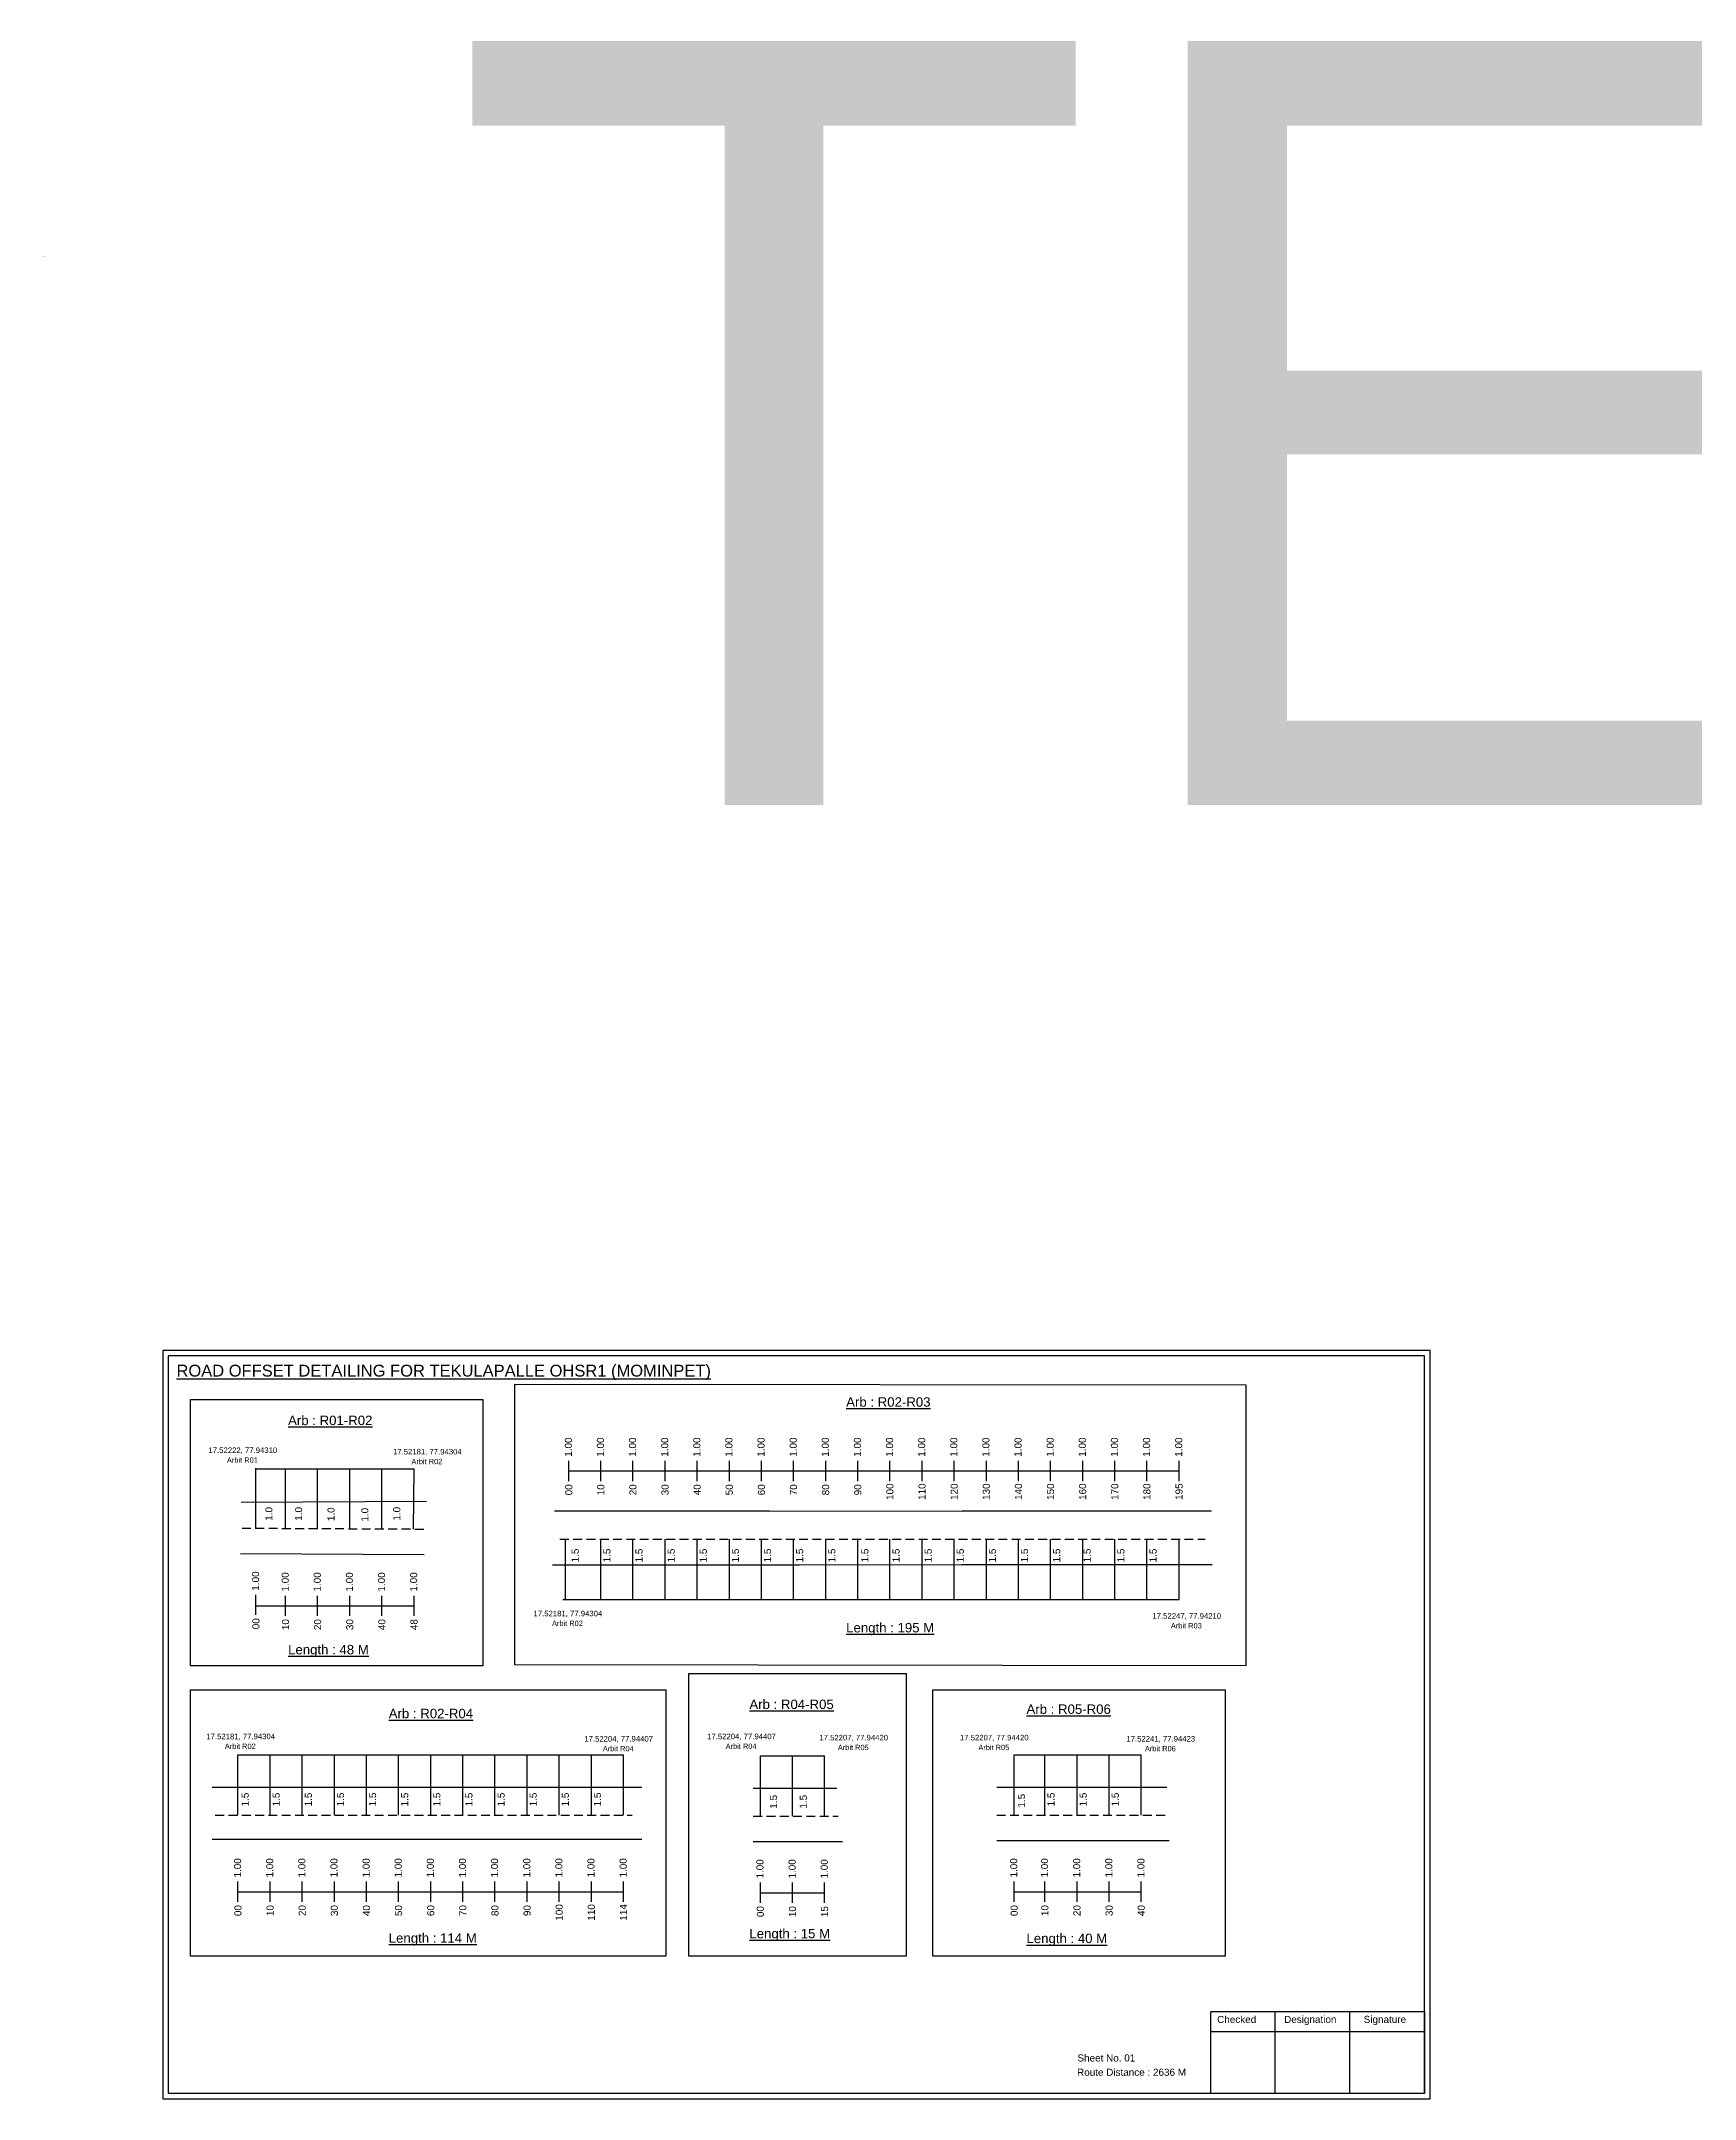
# Model space of a CAD drawing. Header units: inches. Extents: x 1745 to 7876, y -847 to 3138.
# Drawn here: x 3691 to 4391, y 1426 to 2297 of the extents above; entities that cross this region are included whole.
import ezdxf

# ---------------------------------------------------------------- set-up
doc = ezdxf.new("R2010")
doc.units = ezdxf.units.IN
doc.header["$MEASUREMENT"] = 0
doc.linetypes.add('DASHED2', pattern=[0.375, 0.25, -0.125])
doc.layers.add('PDF_Geometry', color=7, linetype='Continuous')
doc.layers.add('PDF_Text', color=5, linetype='Continuous')
doc.styles.add('PDF Arial', font='arial.ttf')
doc.styles.get("Standard").update_dxf_attribs({"font": 'arial.ttf'})

msp = doc.modelspace()

# ---------------------------------------------------------------- linework, layer by layer
for p, q in [((3781.99, 1667.83), (3781.99, 1693.37)), ((3794.51, 1667.78), (3794.51, 1693.07)), ((3808.11, 1667.73), (3808.11, 1693.07)), ((3821.71, 1667.79), (3821.71, 1693.07)), ((3835.31, 1667.53), (3835.31, 1693.07)), ((3848.68, 1667.57), (3848.91, 1693.07)), ((3775.78, 1679.03), (3854.16, 1679.39)), ((3999.35, 1675.16), (3908.41, 1675.12)), ((3999.35, 1675.16), (4080.92, 1675.23)), ((4080.92, 1675.23), (4186.52, 1675.28)), ((3913.1, 1637.74), (3913.1, 1663.27)), ((3927.99, 1637.74), (3927.99, 1663.27)), ((3941.59, 1637.74), (3941.59, 1663.27)), ((3955.19, 1637.74), (3955.19, 1663.27)), ((3968.79, 1637.74), (3968.79, 1663.27)), ((3982.39, 1637.74), (3982.39, 1663.27)), ((3995.99, 1637.74), (3995.99, 1663.27)), ((4009.59, 1637.74), (4009.59, 1663.27)), ((4023.19, 1637.74), (4023.19, 1663.27)), ((4036.79, 1637.74), (4036.79, 1663.27)), ((4050.39, 1637.74), (4050.39, 1663.27)), ((4063.99, 1637.74), (4063.99, 1663.27)), ((4077.59, 1637.74), (4077.59, 1663.27)), ((4091.19, 1637.74), (4091.19, 1663.27)), ((4104.79, 1637.74), (4104.79, 1663.27)), ((4118.39, 1637.74), (4118.39, 1663.27)), ((4131.99, 1637.74), (4131.99, 1663.27)), ((4145.59, 1637.74), (4145.59, 1663.27)), ((4159.19, 1637.74), (4159.19, 1663.27)), ((4172.79, 1637.74), (4172.79, 1663.27)), ((3775.42, 1657.19), (3853.14, 1656.76)), ((3907.53, 1652.47), (3957.81, 1652.47)), ((3954.26, 1652.47), (4012.01, 1652.51)), ((4012.01, 1652.51), (4080.92, 1652.55)), ((4080.92, 1652.55), (4153.96, 1652.6)), ((4153.96, 1652.6), (4186.83, 1652.63)), ((3774.38, 1546.53), (3774.38, 1572.07)), ((3787.98, 1546.53), (3787.98, 1572.07)), ((3801.58, 1546.53), (3801.58, 1572.07)), ((3815.18, 1546.53), (3815.18, 1572.07)), ((3828.78, 1546.53), (3828.78, 1572.07)), ((3842.38, 1546.53), (3842.38, 1572.07)), ((3855.98, 1546.53), (3855.98, 1572.07)), ((3869.58, 1546.53), (3869.58, 1572.07)), ((3883.18, 1546.53), (3883.18, 1572.07)), ((3896.78, 1546.53), (3896.78, 1572.07)), ((3910.38, 1546.53), (3910.38, 1572.07)), ((3923.98, 1546.53), (3923.98, 1572.07)), ((3937.58, 1546.53), (3937.58, 1572.07)), ((3995.52, 1546.1), (3995.52, 1571.64)), ((4009.12, 1546.1), (4009.12, 1571.64)), ((4022.72, 1546.1), (4022.72, 1571.64)), ((4102.96, 1546.53), (4102.96, 1572.07)), ((4115.99, 1546.53), (4115.99, 1572.07)), ((4129.59, 1546.53), (4129.59, 1572.07)), ((4143.19, 1546.53), (4143.19, 1572.07)), ((4156.79, 1546.53), (4156.79, 1572.07)), ((3763.5, 1558.42), (3945.41, 1558.42)), ((3992.52, 1557.98), (4027.94, 1557.98)), ((4095.61, 1558.42), (4167.65, 1558.42)), ((3945.41, 1536.23), (3763.5, 1536.23)), ((3992.52, 1535.3), (4030.34, 1535.3)), ((4095.61, 1535.73), (4168.65, 1535.73))]:
    msp.add_line(p, q)
at = {"color": 5}
for p, q in [((3781.99, 1693.07), (3848.91, 1693.07)), ((3911.9, 1637.74), (4172.79, 1637.74)), ((3774.38, 1572.07), (3937.58, 1572.07)), ((3995.52, 1571.64), (4022.72, 1571.63)), ((4102.96, 1572.07), (4156.79, 1572.07))]:
    msp.add_line(p, q, dxfattribs=at)
at = {"color": 217, "true_color": 0x93278f}
for p, q in [((3914.42, 1687.88), (3914.42, 1696.44)), ((3914.42, 1692.15), (4172.79, 1692.16)), ((3927.99, 1687.88), (3927.99, 1696.44)), ((3941.59, 1687.88), (3941.59, 1696.44)), ((3955.19, 1687.88), (3955.19, 1696.44)), ((3968.79, 1687.88), (3968.79, 1696.44)), ((3982.39, 1687.88), (3982.39, 1696.44)), ((3995.99, 1687.88), (3995.99, 1696.44)), ((4009.59, 1687.88), (4009.59, 1696.44)), ((4023.19, 1687.88), (4023.19, 1696.44)), ((4036.79, 1687.88), (4036.79, 1696.44)), ((4050.39, 1687.88), (4050.39, 1696.44)), ((4063.99, 1687.88), (4063.99, 1696.44)), ((4077.59, 1687.88), (4077.59, 1696.44)), ((4091.19, 1687.88), (4091.19, 1696.44)), ((4104.79, 1687.88), (4104.79, 1696.44)), ((4118.39, 1687.88), (4118.39, 1696.44)), ((4131.99, 1687.88), (4131.99, 1696.44)), ((4145.59, 1687.88), (4145.59, 1696.44)), ((4159.19, 1687.88), (4159.19, 1696.44)), ((4172.79, 1687.88), (4172.79, 1696.44)), ((3781.99, 1631.22), (3781.99, 1639.77)), ((3794.51, 1630.83), (3794.51, 1639.39)), ((3808.11, 1630.83), (3808.11, 1639.39)), ((3821.71, 1630.83), (3821.71, 1639.39)), ((3835.31, 1630.83), (3835.31, 1639.39)), ((3848.91, 1630.83), (3848.91, 1639.39)), ((3781.99, 1635.1), (3848.91, 1635.12)), ((3774.38, 1509.83), (3774.38, 1518.39)), ((3787.98, 1509.83), (3787.98, 1518.39)), ((3801.58, 1509.83), (3801.58, 1518.39)), ((3815.18, 1509.83), (3815.18, 1518.39)), ((3828.78, 1509.83), (3828.78, 1518.39)), ((3842.38, 1509.83), (3842.38, 1518.39)), ((3855.98, 1509.83), (3855.98, 1518.39)), ((3869.58, 1509.83), (3869.58, 1518.39)), ((3883.18, 1509.83), (3883.18, 1518.39)), ((3896.78, 1509.83), (3896.78, 1518.39)), ((3910.38, 1509.83), (3910.38, 1518.39)), ((3923.98, 1509.83), (3923.98, 1518.39)), ((3937.58, 1509.83), (3937.58, 1518.39)), ((3995.52, 1509.4), (3995.52, 1517.96)), ((4009.12, 1509.4), (4009.12, 1517.96)), ((4022.72, 1509.4), (4022.72, 1517.96)), ((4102.96, 1509.83), (4102.96, 1518.39)), ((4115.99, 1509.83), (4115.99, 1518.39)), ((4129.59, 1509.83), (4129.59, 1518.39)), ((4143.19, 1509.83), (4143.19, 1518.39)), ((4156.79, 1509.83), (4156.79, 1518.39)), ((3774.38, 1514.1), (3937.58, 1514.14)), ((3995.52, 1513.67), (4022.72, 1513.67)), ((4102.96, 1514.1), (4156.79, 1514.12))]:
    msp.add_line(p, q, dxfattribs=at)
at = {"linetype": 'DASHED2', "ltscale": 15}
for p, q in [((3776.13, 1667.97), (3854.41, 1667.57)), ((3910.69, 1663.27), (4183.85, 1663.27)), ((3764.77, 1546.53), (3941.19, 1546.53)), ((3992.52, 1546.1), (4028.43, 1546.1)), ((4095.61, 1546.53), (4168.15, 1546.53))]:
    msp.add_line(p, q, dxfattribs=at)
for points in [[(3891.52, 1728.92), (4201.02, 1728.57), (4201.02, 1609.74), (3891.52, 1610.1)], [(3754.29, 1722.42), (3878.09, 1722.42), (3878.09, 1609.74), (3754.29, 1609.74)], [(3965.31, 1606.48), (4057.25, 1606.48), (4057.25, 1486.87), (3965.31, 1486.87)], [(3754.29, 1599.55), (3955.53, 1599.55), (3955.53, 1486.87), (3754.29, 1486.87)], [(4068.5, 1599.55), (4192.3, 1599.55), (4192.3, 1486.87), (4068.5, 1486.87)]]:
    msp.add_lwpolyline(points, close=True)
at = {"layer": 'PDF_Geometry'}
for points in [[(3742.57, 1743.18), (3742.57, 1426.47), (4279.04, 1426.47), (4279.04, 1743.18)], [(3744.89, 1740.86), (3744.89, 1428.89), (4276.62, 1428.89), (4276.62, 1740.86)]]:
    msp.add_lwpolyline(points, close=True, dxfattribs=at)
at = {"layer": 'PDF_Geometry', "color": 242, "true_color": 0xcc1f26}
msp.add_lwpolyline([(4276.62, 1428.8), (4186.28, 1428.8), (4186.28, 1463.41), (4276.62, 1463.41)], close=True, dxfattribs=at)
for points in [[(4213.26, 1463.41), (4213.26, 1428.8)], [(4244.99, 1463.41), (4244.99, 1428.8)], [(4186.28, 1455.03), (4276.62, 1455.03)]]:
    msp.add_lwpolyline(points, dxfattribs=at)

# ---------------------------------------------------------------- texts
for s, height, p in [('TEKELAPALLE 1', 323.2909, (3863.48, 1973.91)), ('Sheet No. 01', 3, (4129.78, 1442.27)), ('Route Distance : 2636 M', 3, (4129.59, 1436.22))]:
    msp.add_text(s, height=height).set_placement(p)
at = {"color": 242, "true_color": 0xcd2027}
for s, height, p in [('%%UROAD OFFSET DETAILING FOR TEKULAPALLE OHSR1 (MOMINPET)', 5, (3748.35, 1732.11)), ('%%UArb : R01-R02', 4, (3795.59, 1711.57)), ('%%UArb : R02-R03', 4, (4031.85, 1719.35)), ('%%ULength : 195 M', 4, (4031.85, 1623.85)), ('%%ULength : 48 M', 4, (3795.59, 1614.57)), ('%%UArb : R04-R05', 4, (3990.88, 1591.41)), ('%%UArb : R05-R06', 4, (4108.19, 1589.37)), ('%%UArb : R02-R04', 4, (3838.2, 1587.53)), ('%%ULength : 15 M', 4, (3990.88, 1494.41)), ('%%ULength : 114 M', 4, (3838.2, 1492.53)), ('%%ULength : 40 M', 4, (4108.19, 1492.37))]:
    msp.add_text(s, height=height, dxfattribs=at).set_placement(p)
at = {"color": 5}
for s, height, p in [('17.52222, 77.94310', 2.34, (3761.89, 1699.76)), ('Arbit R01', 2.246, (3769.71, 1695.63)), ('17.52181, 77.94304', 2.34, (3840, 1699.16)), ('Arbit R02', 2.246, (3847.82, 1695.04)), ('17.52181, 77.94304', 2.34, (3899.5, 1630.66)), ('Arbit R02', 2.246, (3907.32, 1626.54)), ('17.52247, 77.94210', 2.34, (4161.5, 1629.66)), ('Arbit R03', 2.246, (4169.32, 1625.54)), ('17.52181, 77.94304', 2.34, (3761, 1578.66)), ('Arbit R02', 2.246, (3768.82, 1574.54)), ('17.52204, 77.94407', 2.34, (3921, 1577.66)), ('17.52204, 77.94407', 2.34, (3973, 1578.66)), ('Arbit R04', 2.246, (3980.82, 1574.54)), ('17.52207, 77.94420', 2.34, (4020.5, 1578.16)), ('Arbit R05', 2.246, (4028.32, 1574.04)), ('17.52207, 77.94420', 2.34, (4080, 1578.16)), ('Arbit R05', 2.246, (4087.82, 1574.04)), ('17.52241, 77.94423', 2.34, (4150.5, 1577.66)), ('Arbit R04', 2.246, (3928.82, 1573.54)), ('Arbit R06', 2.246, (4158.32, 1573.54))]:
    msp.add_text(s, height=height, dxfattribs=at).set_placement(p)
at = {"color": 217, "true_color": 0x93278f}
for s, p in [('1.00', (3915.75, 1698.18)), ('1.00', (3929.31, 1698.18)), ('1.00', (3942.91, 1698.18)), ('1.00', (3956.51, 1698.18)), ('1.00', (3970.11, 1698.18)), ('1.00', (3983.71, 1698.18)), ('1.00', (3997.31, 1698.18)), ('1.00', (4010.91, 1698.18)), ('1.00', (4024.51, 1698.18)), ('1.00', (4038.11, 1698.18)), ('1.00', (4051.71, 1698.18)), ('1.00', (4065.31, 1698.18)), ('1.00', (4078.91, 1698.18)), ('1.00', (4092.51, 1698.18)), ('1.00', (4106.11, 1698.18)), ('1.00', (4119.71, 1698.18)), ('1.00', (4133.31, 1698.18)), ('1.00', (4146.91, 1698.18)), ('1.00', (4160.51, 1698.18)), ('1.00', (4174.11, 1698.18)), ('00', (3915.9, 1681.86)), ('10', (3929.46, 1681.86)), ('20', (3943.06, 1681.86)), ('30', (3956.66, 1681.86)), ('40', (3970.26, 1681.86)), ('50', (3983.86, 1681.86)), ('60', (3997.46, 1681.86)), ('70', (4011.06, 1681.86)), ('80', (4024.66, 1681.86)), ('90', (4038.26, 1681.86)), ('100', (4051.86, 1679.9)), ('110', (4065.46, 1679.9)), ('120', (4079.06, 1679.9)), ('130', (4092.66, 1679.9)), ('140', (4106.26, 1679.9)), ('150', (4119.86, 1679.9)), ('160', (4133.46, 1679.9)), ('170', (4147.06, 1679.9)), ('180', (4160.66, 1679.9)), ('195', (4174.26, 1679.9)), ('1.00', (3783.32, 1641.51)), ('1.00', (3795.84, 1641.13)), ('1.00', (3809.44, 1641.13)), ('1.00', (3823.04, 1641.13)), ('1.00', (3836.64, 1641.13)), ('1.00', (3850.24, 1641.13)), ('00', (3783.47, 1625.19)), ('10', (3795.99, 1624.81)), ('20', (3809.59, 1624.81)), ('30', (3823.19, 1624.81)), ('40', (3836.79, 1624.81)), ('48', (3850.39, 1624.81)), ('1.00', (3775.71, 1520.13)), ('1.00', (3789.31, 1520.13)), ('1.00', (3802.91, 1520.13)), ('1.00', (3816.51, 1520.13)), ('1.00', (3830.11, 1520.13)), ('1.00', (3843.71, 1520.13)), ('1.00', (3857.31, 1520.13)), ('1.00', (3870.91, 1520.13)), ('1.00', (3884.51, 1520.13)), ('1.00', (3898.11, 1520.13)), ('1.00', (3911.71, 1520.13)), ('1.00', (3925.31, 1520.13)), ('1.00', (3938.91, 1520.13)), ('1.00', (3996.85, 1519.7)), ('1.00', (4010.45, 1519.7)), ('1.00', (4024.05, 1519.7)), ('1.00', (4104.28, 1520.13)), ('1.00', (4117.32, 1520.13)), ('1.00', (4130.92, 1520.13)), ('1.00', (4144.52, 1520.13)), ('1.00', (4158.12, 1520.13)), ('00', (3775.86, 1503.81)), ('10', (3789.46, 1503.81)), ('20', (3803.06, 1503.81)), ('30', (3816.66, 1503.81)), ('40', (3830.26, 1503.81)), ('50', (3843.86, 1503.81)), ('60', (3857.46, 1503.81)), ('70', (3871.06, 1503.81)), ('80', (3884.66, 1503.81)), ('90', (3898.26, 1503.81)), ('100', (3911.86, 1501.86)), ('110', (3925.46, 1501.86)), ('114', (3939.06, 1501.86)), ('00', (3997, 1503.38)), ('10', (4010.6, 1503.37)), ('15', (4024.2, 1503.37)), ('00', (4104.44, 1503.81)), ('10', (4117.47, 1503.81)), ('20', (4131.07, 1503.81)), ('30', (4144.67, 1503.81)), ('40', (4158.27, 1503.81))]:
    msp.add_text(s, height=3, rotation=90, dxfattribs=at).set_placement(p)
for s, p in [('1.0', (3788.95, 1671.11)), ('1.0', (3801.53, 1671.11)), ('1.0', (3815.26, 1670.92)), ('1.0', (3829.58, 1670.73)), ('1.0', (3843.09, 1671.14)), ('1.5', (3918.6, 1653.47)), ('1.5', (3932.05, 1653.47)), ('1.5', (3945.65, 1653.47)), ('1.5', (3959.25, 1653.47)), ('1.5', (3972.85, 1653.47)), ('1.5', (3986.45, 1653.47)), ('1.5', (4000.05, 1653.47)), ('1.5', (4013.65, 1653.47)), ('1.5', (4027.25, 1653.47)), ('1.5', (4041.28, 1653.47)), ('1.5', (4054.45, 1653.47)), ('1.5', (4068.05, 1653.47)), ('1.5', (4081.65, 1653.47)), ('1.5', (4095.25, 1653.47)), ('1.5', (4108.85, 1653.47)), ('1.5', (4122.45, 1653.47)), ('1.5', (4135.37, 1653.47)), ('1.5', (4149.65, 1653.47)), ('1.5', (4163.25, 1653.47)), ('1.5', (3778.89, 1550.21)), ('1.5', (3792.05, 1550.21)), ('1.5', (3805.65, 1550.21)), ('1.5', (3819.25, 1550.21)), ('1.5', (3832.85, 1550.21)), ('1.5', (3846.45, 1550.21)), ('1.5', (3860.05, 1550.21)), ('1.5', (3873.65, 1550.21)), ('1.5', (3887.25, 1550.21)), ('1.5', (3900.85, 1550.21)), ('1.5', (3914.45, 1550.21)), ('1.5', (3928.05, 1550.21)), ('1.5', (4002.6, 1549.24)), ('1.5', (4015.19, 1549.27)), ('1.5', (4107.59, 1549.71)), ('1.5', (4120.06, 1550.21)), ('1.5', (4133.66, 1550.21)), ('1.5', (4147.26, 1550.21))]:
    msp.add_text(s, height=3, rotation=90).set_placement(p)
at = {"insert": (3691.04, 2206.06), "char_height": 0.2, "attachment_point": 1}
msp.add_mtext('TEKULA PALLE 1', dxfattribs=at)
at = {"layer": 'PDF_Text', "color": 7, "attachment_point": 7, "style": 'PDF Arial'}
for s, insert, char_height in [('Checked', (4188.89, 1458.52), 3.001), ('Designation', (4217.26, 1457.69), 3.0006), ('Signature', (4250.94, 1457.69), 3.001)]:
    msp.add_mtext(s, dxfattribs=dict(at, insert=insert, char_height=char_height))

doc.saveas('drawing.dxf')
